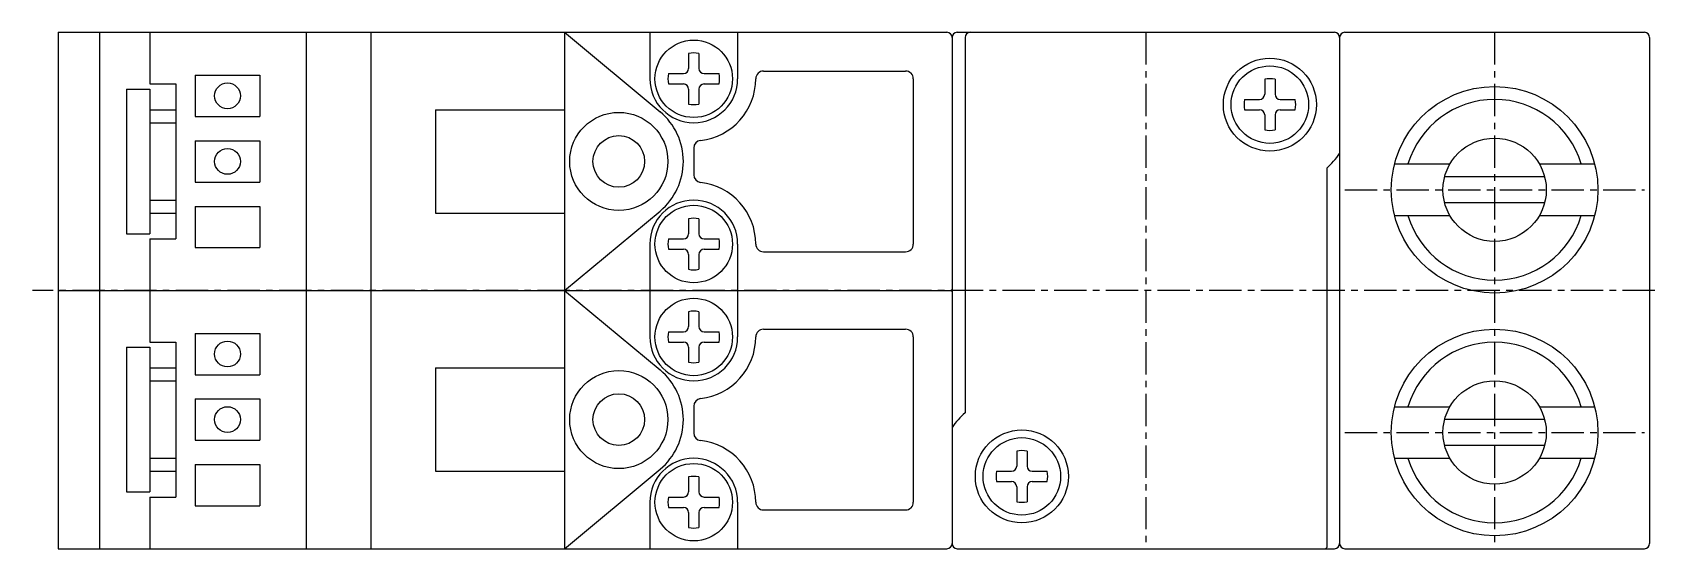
# Model space of a CAD drawing. Extents: x -442 to -171, y 52 to 247.
# Drawn here: x -352.3 to -289.7, y 227.1 to 247.1 of the extents above; entities that cross this region are included whole.
import ezdxf

# ---------------------------------------------------------------- set-up
doc = ezdxf.new("R2010")
doc.units = 0
doc.linetypes.add('CENTER', pattern=[2, 1.25, -0.25, 0.25, -0.25])
doc.layers.get('0').update_dxf_attribs({"linetype": 'CONTINUOUS'})
doc.layers.add('CENTER', color=1, linetype='CENTER')

msp = doc.modelspace()

# ---------------------------------------------------------------- linework, layer by layer
at = {"color": 7, "linetype": 'CONTINUOUS'}
for p, q in [((-351.273, 247.148), (-316.873, 247.148)), ((-351.273, 247.148), (-351.273, 227.148)), ((-349.673, 247.148), (-349.673, 227.148)), ((-347.719, 247.148), (-347.719, 245.148)), ((-341.673, 247.148), (-341.673, 227.148)), ((-339.173, 247.148), (-339.173, 237.148)), ((-331.673, 247.148), (-331.673, 237.148)), ((-331.673, 247.148), (-327.974, 244.07)), ((-328.373, 247.148), (-328.373, 245.348)), ((-324.973, 247.148), (-324.973, 245.348)), ((-316.673, 246.948), (-316.673, 227.348)), ((-316.473, 247.148), (-301.873, 247.148)), ((-316.173, 246.948), (-316.173, 232.408)), ((-301.673, 246.948), (-301.673, 227.348)), ((-301.473, 247.148), (-289.873, 247.148)), ((-289.673, 246.948), (-289.673, 227.348)), ((-326.873, 246.328), (-326.873, 245.748)), ((-326.473, 246.328), (-326.473, 245.748)), ((-345.969, 245.488), (-345.969, 243.888)), ((-345.969, 245.488), (-343.469, 245.488)), ((-343.469, 245.488), (-343.469, 243.888)), ((-327.652, 245.548), (-327.073, 245.548)), ((-326.273, 245.548), (-325.693, 245.548)), ((-323.973, 245.648), (-318.473, 245.648)), ((-348.629, 244.948), (-348.629, 239.348)), ((-348.629, 244.948), (-347.719, 244.948)), ((-347.719, 245.148), (-346.719, 245.148)), ((-347.719, 244.948), (-347.719, 239.348)), ((-346.719, 245.148), (-346.719, 239.148)), ((-327.652, 245.148), (-327.073, 245.148)), ((-326.873, 244.948), (-326.873, 244.368)), ((-326.473, 244.948), (-326.473, 244.368)), ((-326.273, 245.148), (-325.693, 245.148)), ((-318.173, 245.348), (-318.173, 238.948)), ((-304.573, 245.328), (-304.573, 244.748)), ((-304.173, 245.328), (-304.173, 244.748)), ((-347.719, 244.148), (-346.719, 244.148)), ((-336.673, 244.148), (-331.673, 244.148)), ((-336.673, 244.148), (-336.673, 240.148)), ((-305.352, 244.548), (-304.773, 244.548)), ((-305.352, 244.148), (-304.773, 244.148)), ((-303.973, 244.548), (-303.393, 244.548)), ((-303.973, 244.148), (-303.393, 244.148)), ((-347.719, 243.648), (-346.719, 243.648)), ((-345.969, 243.888), (-343.469, 243.888)), ((-304.573, 243.948), (-304.573, 243.368)), ((-304.173, 243.948), (-304.173, 243.368)), ((-345.969, 242.948), (-343.469, 242.948)), ((-345.969, 242.948), (-345.969, 241.348)), ((-343.469, 242.948), (-343.469, 241.348)), ((-326.673, 242.665), (-326.673, 241.631)), ((-302.173, 241.888), (-302.173, 227.198)), ((-299.546, 242.048), (-297.405, 242.048)), ((-293.941, 242.048), (-291.8, 242.048)), ((-345.969, 241.348), (-343.469, 241.348)), ((-293.736, 241.548), (-297.609, 241.548)), ((-347.719, 240.648), (-346.719, 240.648)), ((-345.969, 240.408), (-345.969, 238.808)), ((-345.969, 240.408), (-343.469, 240.408)), ((-343.469, 240.408), (-343.469, 238.808)), ((-293.736, 240.548), (-297.609, 240.548)), ((-347.719, 240.148), (-346.719, 240.148)), ((-336.673, 240.148), (-331.673, 240.148)), ((-331.673, 237.148), (-327.974, 240.226)), ((-326.873, 239.928), (-326.873, 239.348)), ((-326.473, 239.928), (-326.473, 239.348)), ((-299.546, 240.048), (-297.405, 240.048)), ((-293.941, 240.048), (-291.8, 240.048)), ((-348.629, 239.348), (-347.719, 239.348)), ((-347.719, 239.148), (-346.719, 239.148)), ((-347.719, 239.148), (-347.719, 237.148)), ((-327.652, 239.148), (-327.073, 239.148)), ((-326.273, 239.148), (-325.693, 239.148)), ((-345.969, 238.808), (-343.469, 238.808)), ((-328.373, 238.948), (-328.373, 237.148)), ((-327.652, 238.748), (-327.073, 238.748)), ((-326.873, 238.548), (-326.873, 237.968)), ((-326.473, 238.548), (-326.473, 237.968)), ((-326.273, 238.748), (-325.693, 238.748)), ((-324.973, 238.948), (-324.973, 237.148)), ((-323.973, 238.648), (-318.473, 238.648)), ((-351.273, 237.148), (-316.723, 237.148)), ((-347.719, 237.148), (-347.719, 235.148)), ((-339.173, 237.148), (-339.173, 227.148)), ((-331.673, 237.148), (-331.673, 227.148)), ((-331.673, 237.148), (-327.974, 234.07)), ((-328.373, 237.148), (-328.373, 235.348)), ((-324.973, 237.148), (-324.973, 235.348)), ((-326.873, 236.328), (-326.873, 235.748)), ((-326.473, 236.328), (-326.473, 235.748)), ((-345.969, 235.488), (-345.969, 233.888)), ((-345.969, 235.488), (-343.469, 235.488)), ((-343.469, 235.488), (-343.469, 233.888)), ((-327.652, 235.548), (-327.073, 235.548)), ((-326.273, 235.548), (-325.693, 235.548)), ((-323.973, 235.648), (-318.473, 235.648)), ((-348.629, 234.948), (-348.629, 229.348)), ((-348.629, 234.948), (-347.719, 234.948)), ((-347.719, 235.148), (-346.719, 235.148)), ((-347.719, 234.948), (-347.719, 229.348)), ((-346.719, 235.148), (-346.719, 229.148)), ((-327.652, 235.148), (-327.073, 235.148)), ((-326.873, 234.948), (-326.873, 234.368)), ((-326.473, 234.948), (-326.473, 234.368)), ((-326.273, 235.148), (-325.693, 235.148)), ((-318.173, 235.348), (-318.173, 228.948)), ((-347.719, 234.148), (-346.719, 234.148)), ((-336.673, 234.148), (-336.673, 230.148)), ((-336.673, 234.148), (-331.673, 234.148)), ((-347.719, 233.648), (-346.719, 233.648)), ((-345.969, 233.888), (-343.469, 233.888)), ((-345.969, 232.948), (-345.969, 231.348)), ((-345.969, 232.948), (-343.469, 232.948)), ((-343.469, 232.948), (-343.469, 231.348)), ((-326.673, 232.665), (-326.673, 231.631)), ((-299.546, 232.648), (-297.405, 232.648)), ((-293.941, 232.648), (-291.8, 232.648)), ((-293.736, 232.148), (-297.609, 232.148)), ((-345.969, 231.348), (-343.469, 231.348)), ((-293.736, 231.148), (-297.609, 231.148)), ((-347.719, 230.648), (-346.719, 230.648)), ((-345.969, 230.408), (-345.969, 228.808)), ((-345.969, 230.408), (-343.469, 230.408)), ((-343.469, 230.408), (-343.469, 228.808)), ((-314.173, 230.928), (-314.173, 230.348)), ((-313.773, 230.928), (-313.773, 230.348)), ((-299.546, 230.648), (-297.405, 230.648)), ((-293.941, 230.648), (-291.8, 230.648)), ((-347.719, 230.148), (-346.719, 230.148)), ((-336.673, 230.148), (-331.673, 230.148)), ((-331.673, 227.148), (-327.974, 230.226)), ((-326.873, 229.928), (-326.873, 229.348)), ((-326.473, 229.928), (-326.473, 229.348)), ((-314.952, 230.148), (-314.373, 230.148)), ((-314.952, 229.748), (-314.373, 229.748)), ((-313.573, 230.148), (-312.993, 230.148)), ((-313.573, 229.748), (-312.993, 229.748)), ((-348.629, 229.348), (-347.719, 229.348)), ((-347.719, 229.148), (-347.719, 227.148)), ((-347.719, 229.148), (-346.719, 229.148)), ((-327.652, 229.148), (-327.073, 229.148)), ((-326.273, 229.148), (-325.693, 229.148)), ((-314.173, 229.548), (-314.173, 228.968)), ((-313.773, 229.548), (-313.773, 228.968)), ((-345.969, 228.808), (-343.469, 228.808)), ((-328.373, 228.948), (-328.373, 227.148)), ((-327.652, 228.748), (-327.073, 228.748)), ((-326.873, 228.548), (-326.873, 227.968)), ((-326.473, 228.548), (-326.473, 227.968)), ((-326.273, 228.748), (-325.693, 228.748)), ((-324.973, 228.948), (-324.973, 227.148)), ((-323.973, 228.648), (-318.473, 228.648)), ((-351.273, 227.148), (-316.873, 227.148)), ((-316.473, 227.148), (-301.873, 227.148)), ((-301.473, 227.148), (-289.873, 227.148))]:
    msp.add_line(p, q, dxfattribs=at)
for centre, radius in [((-326.673, 245.348), 1.5), ((-304.373, 244.348), 1.8), ((-304.373, 244.348), 1.5), ((-344.719, 244.688), 0.5), ((-295.673, 241.048), 4), ((-329.573, 242.148), 1.9), ((-329.573, 242.148), 1), ((-295.673, 241.048), 2), ((-344.719, 242.148), 0.5), ((-326.673, 238.948), 1.5), ((-326.673, 235.348), 1.5), ((-295.673, 231.648), 4), ((-344.719, 234.688), 0.5), ((-329.573, 232.148), 1.9), ((-295.673, 231.648), 2), ((-329.573, 232.148), 1), ((-344.719, 232.148), 0.5), ((-313.973, 229.948), 1.8), ((-313.973, 229.948), 1.5), ((-326.673, 228.948), 1.5)]:
    msp.add_circle(centre, radius, dxfattribs=at)
for centre, radius, start, end in [((-316.873, 246.948), 0.2, 0, 90), ((-316.473, 246.948), 0.2, 90, 180), ((-315.973, 246.948), 0.2, 90, 180), ((-301.873, 246.948), 0.2, 0, 90), ((-301.473, 246.948), 0.2, 90, 180), ((-289.873, 246.948), 0.2, 0, 90), ((-326.673, 245.348), 1, 78.46304, 101.53696), ((-326.673, 245.348), 1, 168.46304, 191.53696), ((-327.073, 245.748), 0.2, 270, 0), ((-326.273, 245.748), 0.2, 180, 270), ((-326.673, 245.348), 1, 348.46304, 11.53696), ((-323.973, 245.348), 0.3, 90, 180), ((-318.473, 245.348), 0.3, 0, 90), ((-326.673, 245.348), 1.7, 180, 0), ((-327.073, 244.948), 0.2, 0, 90), ((-326.273, 244.948), 0.2, 90, 180), ((-326.673, 245.348), 2.4, 276.37937, 0), ((-304.373, 244.348), 1, 78.46304, 101.53696), ((-326.673, 245.348), 1, 258.46304, 281.53696), ((-304.373, 244.348), 1, 168.46304, 191.53696), ((-304.773, 244.748), 0.2, 270, 0), ((-304.773, 243.948), 0.2, 0, 90), ((-303.973, 244.748), 0.2, 180, 270), ((-303.973, 243.948), 0.2, 90, 180), ((-304.373, 244.348), 1, 348.46304, 11.53696), ((-295.673, 241.048), 3.5, 16.60155, 163.39845), ((-329.573, 242.148), 2.5, 309.76647, 50.23353), ((-326.373, 242.665), 0.3, 96.37937, 180), ((-304.373, 244.348), 1, 258.46304, 281.53696), ((-304.373, 244.348), 3.3, 311.81031, 324.9032), ((-326.373, 241.631), 0.3, 180, 263.62063), ((-326.673, 238.948), 2.4, 0, 83.62063), ((-326.673, 238.948), 1.7, 360, 180), ((-326.673, 238.948), 1, 78.46304, 101.53696), ((-295.673, 241.048), 3.5, 196.60155, 343.39845), ((-326.673, 238.948), 1, 168.46304, 191.53696), ((-327.073, 239.348), 0.2, 270, 0), ((-326.273, 239.348), 0.2, 180, 270), ((-326.673, 238.948), 1, 348.46304, 11.53696), ((-327.073, 238.548), 0.2, 0, 90), ((-326.273, 238.548), 0.2, 90, 180), ((-323.973, 238.948), 0.3, 180, 270), ((-318.473, 238.948), 0.3, 270, 0), ((-326.673, 238.948), 1, 258.46304, 281.53696), ((-316.723, 237.198), 0.05, 270, 0), ((-316.723, 237.098), 0.05, 0, 90), ((-326.673, 235.348), 1, 78.46304, 101.53696), ((-326.673, 235.348), 1, 168.46304, 191.53696), ((-327.073, 235.748), 0.2, 270, 0), ((-326.273, 235.748), 0.2, 180, 270), ((-326.673, 235.348), 1, 348.46304, 11.53696), ((-323.973, 235.348), 0.3, 90, 180), ((-318.473, 235.348), 0.3, 0, 90), ((-326.673, 235.348), 1.7, 180, 0), ((-327.073, 234.948), 0.2, 0, 90), ((-326.273, 234.948), 0.2, 90, 180), ((-326.673, 235.348), 2.4, 276.37937, 0), ((-295.673, 231.648), 3.5, 16.60155, 163.39845), ((-326.673, 235.348), 1, 258.46304, 281.53696), ((-329.573, 232.148), 2.5, 309.76647, 50.23353), ((-326.373, 232.665), 0.3, 96.37937, 180), ((-313.973, 229.948), 3.3, 131.81031, 144.9032), ((-326.373, 231.631), 0.3, 180, 263.62063), ((-326.673, 228.948), 2.4, 0, 83.62063), ((-326.673, 228.948), 1.7, 360, 180), ((-313.973, 229.948), 1, 78.46304, 101.53696), ((-295.673, 231.648), 3.5, 196.60155, 343.39845), ((-326.673, 228.948), 1, 78.46304, 101.53696), ((-313.973, 229.948), 1, 168.46304, 191.53696), ((-314.373, 230.348), 0.2, 270, 0), ((-314.373, 229.548), 0.2, 0, 90), ((-313.573, 230.348), 0.2, 180, 270), ((-313.573, 229.548), 0.2, 90, 180), ((-313.973, 229.948), 1, 348.46304, 11.53696), ((-326.673, 228.948), 1, 168.46304, 191.53696), ((-327.073, 229.348), 0.2, 270, 0), ((-326.273, 229.348), 0.2, 180, 270), ((-326.673, 228.948), 1, 348.46304, 11.53696), ((-327.073, 228.548), 0.2, 0, 90), ((-326.273, 228.548), 0.2, 90, 180), ((-323.973, 228.948), 0.3, 180, 270), ((-318.473, 228.948), 0.3, 270, 0), ((-313.973, 229.948), 1, 258.46304, 281.53696), ((-326.673, 228.948), 1, 258.46304, 281.53696), ((-316.873, 227.348), 0.2, 270, 0), ((-316.473, 227.348), 0.2, 180, 270), ((-301.873, 227.348), 0.2, 270, 0), ((-301.473, 227.348), 0.2, 180, 270), ((-289.873, 227.348), 0.2, 270, 0), ((-302.223, 227.198), 0.05, 270, 0)]:
    msp.add_arc(centre, radius, start, end, dxfattribs=at)
at = {"layer": 'CENTER', "color": 1, "linetype": 'CENTER'}
for p, q in [((-309.173, 247.148), (-309.173, 227.148)), ((-295.673, 247.148), (-295.673, 227.148)), ((-301.473, 241.048), (-289.873, 241.048)), ((-251.473, 237.148), (-352.273, 237.148)), ((-301.473, 231.648), (-289.873, 231.648))]:
    msp.add_line(p, q, dxfattribs=at)

doc.saveas('drawing.dxf')
